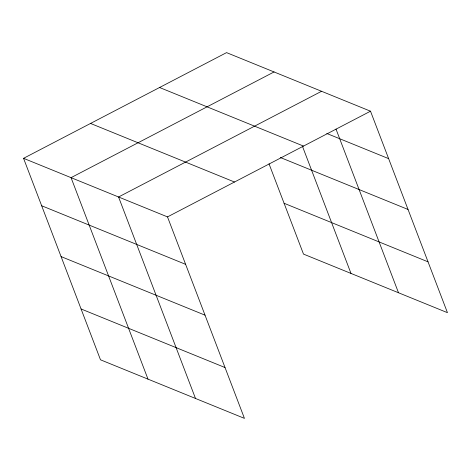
<?xml version="1.0" encoding="UTF-8"?>
<svg xmlns="http://www.w3.org/2000/svg" width="471" height="471" viewBox="0 0 471 471"><rect width="100%" height="100%" fill="white"/><g stroke="black" fill="none" stroke-linecap="round" stroke-linejoin="round"><path stroke-width="0.71" d="M23.55 158.327L167.505 216.901L244.443 418.378L100.488 359.803L23.55 158.327L226.557 52.622L370.512 111.197L447.45 312.673L303.495 254.099L269.018 163.814M274.063 71.951L71.056 177.655L147.994 379.131M321.569 91.28L118.562 196.984L195.5 398.466M167.505 216.901L370.512 111.197M326.786 133.47L388.628 158.633M159.563 87.5L303.518 146.081M280.369 157.514L408.039 209.465M90.544 123.443L234.499 182.018M284.078 203.266L428.039 261.841M41.666 205.756L185.621 264.337M61.077 256.595L205.032 315.17M81.077 308.97L225.032 367.545M336.006 129.089L398.501 292.762M302.406 146.175L350.995 273.427"/></g></svg>
